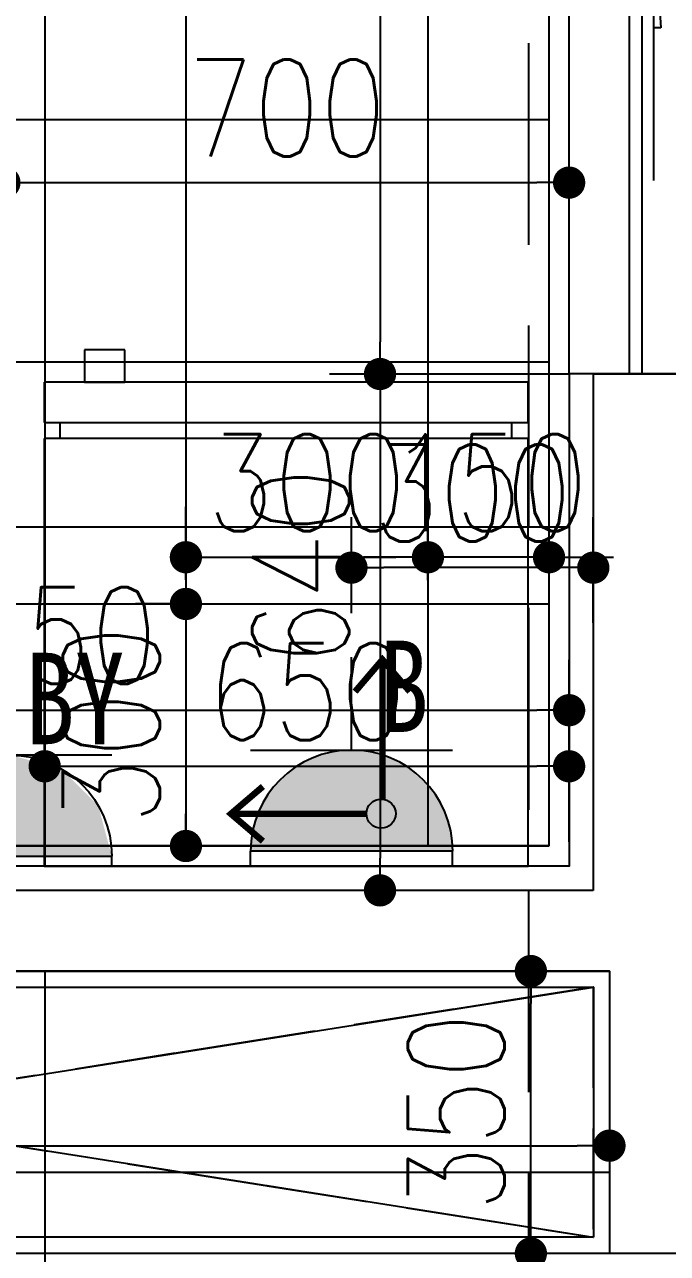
# Model space of a CAD drawing. Header units: inches. Extents: x -2597087 to 134135, y -662679 to 20000.
# Drawn here: x 5345 to 6142, y -12177 to -10654 of the extents above; entities that cross this region are included whole.
import ezdxf
from ezdxf.enums import TextEntityAlignment as Align

# ---------------------------------------------------------------- set-up
doc = ezdxf.new("R2010")
doc.units = ezdxf.units.IN
doc.header["$LTSCALE"] = 100
doc.header["$MEASUREMENT"] = 0
for name, pattern in [('$0$DASH', [0.35, 0.25, -0.1]), ('__DASH', [0.35, 0.25, -0.1]), ('CENTER', [50.8, 31.75, -6.35, 6.35, -6.35]), ('DASH', [0.35, 0.25, -0.1]), ('HIDDENX2', [0.75, 0.5, -0.25])]:
    doc.linetypes.add(name, pattern=pattern)
doc.layers.get('0').update_dxf_attribs({"linetype": 'CONTINUOUS'})
doc.layers.get('Defpoints').update_dxf_attribs({"linetype": 'CONTINUOUS'})
for name, color, linetype in [('-04给水图层', 142, 'CENTER'), ('00-梁虚线', 4, 'DASH'), ('DOOR', 4, 'CONTINUOUS'), ('EQUIP-动力', 3, 'CONTINUOUS'), ('fix', 8, 'CONTINUOUS'), ('floor', 8, 'CONTINUOUS'), ('IDS-FIXT', 4, 'CONTINUOUS'), ('RC', 1, 'CONTINUOUS'), ('RC-dim', 3, 'CONTINUOUS'), ('WALL', 7, 'CONTINUOUS'), ('wall-dim', 3, 'CONTINUOUS'), ('WC', 1, 'CONTINUOUS'), ('家具', 1, 'DASH')]:
    doc.layers.add(name, color=color, linetype=linetype)
doc.styles.add('_TCH_LABEL', font='COMPLEX', dxfattribs={"bigfont": 'GBCBIG'})
doc.styles.get("Standard").update_dxf_attribs({"font": 'txt.shx', "width": 0.8, "bigfont": 'GBCBIG.shx'})
doc.styles.add('宋体', font='', dxfattribs={"width": 0.8})
doc.styles.get('宋体').set_extended_font_data('SimSun')
doc.dimstyles.new('50', dxfattribs={"dimscale": 50, "dimtxt": 2.4, "dimasz": 0.8, "dimexe": 1.25, "dimexo": 0.6, "dimgap": 0.65, "dimtad": 1, "dimdec": 0, "dimdsep": 46, "dimtxsty": 'Standard', "dimblk1": 'DOT', "dimblk2": 'DOT', "dimsah": 1, "dimcen": 2.5, "dimclrd": 3, "dimclre": 3, "dimclrt": 3, "dimadec": 0, "dimazin": 0, "dimtfac": 1, "dimtdec": 0, "dimtix": 1, "dimtmove": 2, "dimatfit": 0, "dimldrblk": 'DOT', "dimfxl": 5, "dimfxlon": 1, "dimarcsym": 0})

# ---------------------------------------------------------------- blocks, each defined once
blk = doc.blocks.new('$DorLib2D$00000131')
at = {"color": 0, "linetype": 'Continuous'}
for p, q in [((0.15, 0.125), (0.23195, 0.19726)), ((0.23195, 0.19726), (0.23195, 0.125)), ((0.35, 0.125), (0.15, 0.125)), ((-0.02399, 0), (0.5, 0)), ((0.5, 0), (0.5, -0.125)), ((0.5, -0.125), (-0.02399, -0.125))]:
    blk.add_line(p, q, dxfattribs=at)
blk = doc.blocks.new('DFG44EWDSDFG')
at = {"layer": 'WALL'}
for p, q in [((6169.9, -11087.5), (6049.9, -11087.5)), ((6049.9, -11087.5), (6049.9, -11727.5)), ((6049.9, -11727.5), (4669.9, -11727.5)), ((6069.9, -11827.5), (4669.9, -11827.5)), ((6069.9, -11827.5), (6069.9, -12177.5)), ((6169.9, -12177.5), (6069.9, -12177.5))]:
    blk.add_line(p, q, dxfattribs=at)
at = {"layer": 'DOOR', "xscale": 1600, "yscale": 120, "zscale": 1600, "rotation": 270}
blk.add_blockref('$DorLib2D$00000131', (6109.9, -10287.5), dxfattribs=at)
blk = doc.blocks.new('单门冰箱')
at = {"layer": 'WC', "linetype": 'HIDDENX2'}
for points in [[(0, 0), (530, 0), (530, 600), (0, 600)], [(550, 0), (600, 0), (600, 600), (550, 600)], [(600, 500), (640, 500), (640, 550), (600, 550)]]:
    blk.add_lwpolyline(points, close=True, dxfattribs=at)
for points in [[(530, 580), (550, 580)], [(530, 20), (550, 20)]]:
    blk.add_lwpolyline(points, dxfattribs=at)
blk = doc.blocks.new('_Dot')
at = {"color": 0, "linetype": 'ByBlock', "lineweight": -2}
blk.add_line((-0.5, 0), (-1, 0), dxfattribs=at)
at = {"color": 0, "linetype": 'ByBlock', "const_width": 0.5}
blk.add_lwpolyline([(-0.25, 0, 1), (0.25, 0, 1)], format="xyb", close=True, dxfattribs=at)
blk = doc.blocks.new('*D419')
at = {"layer": 'Defpoints', "color": 0, "transparency": 16777216}
for p in [(6019.9, -10850.3), (5319.9, -11097.5), (6019.9, -11097.5)]:
    blk.add_point(p, dxfattribs=at)
at = {"layer": 'WC', "color": 3, "lineweight": -2, "transparency": 16777216}
for p, q in [((5319.9, -11067.5), (5319.9, -10787.8)), ((6019.9, -11067.5), (6019.9, -10787.8)), ((5359.9, -10850.3), (5979.9, -10850.3))]:
    blk.add_line(p, q, dxfattribs=at)
at = {"layer": 'WC', "color": 3, "lineweight": -2, "transparency": 16777216, "xscale": 40, "yscale": 40, "zscale": 40, "rotation": 180}
blk.add_blockref('_Dot', (5319.9, -10850.3), dxfattribs=at)
at = {"layer": 'WC', "color": 3, "lineweight": -2, "transparency": 16777216, "xscale": 40, "yscale": 40, "zscale": 40}
blk.add_blockref('_Dot', (6019.9, -10850.3), dxfattribs=at)
at = {"layer": 'WC', "color": 3, "transparency": 16777216, "insert": (5669.9, -10757.8), "char_height": 120, "attachment_point": 5}
blk.add_mtext('700', dxfattribs=at)
blk = doc.blocks.new('*D427')
at = {"layer": 'Defpoints', "color": 0, "transparency": 16777216}
for p in [(5844.9, -11314.6), (5844.9, -11373), (5995, -11373)]:
    blk.add_point(p, dxfattribs=at)
at = {"layer": 'RC-dim', "color": 3, "lineweight": -2, "transparency": 16777216}
for p, q in [((5844.9, -11343), (5844.9, -11252.1)), ((5995, -11343), (5995, -11252.1)), ((5804.9, -11314.6), (5764.9, -11314.6)), ((5995, -11314.6), (5844.9, -11314.6)), ((6035, -11314.6), (6075, -11314.6))]:
    blk.add_line(p, q, dxfattribs=at)
at = {"layer": 'RC-dim', "color": 3, "lineweight": -2, "transparency": 16777216, "xscale": 40, "yscale": 40, "zscale": 40}
blk.add_blockref('_Dot', (5844.9, -11314.6), dxfattribs=at)
at = {"layer": 'RC-dim', "color": 3, "lineweight": -2, "transparency": 16777216, "xscale": 40, "yscale": 40, "zscale": 40, "rotation": 180}
blk.add_blockref('_Dot', (5995, -11314.6), dxfattribs=at)
at = {"layer": 'RC-dim', "color": 3, "transparency": 16777216, "insert": (5920, -11222.1), "char_height": 120, "attachment_point": 5}
blk.add_mtext('150', dxfattribs=at)
blk = doc.blocks.new('pkgds')
blk.add_hatch(color=1).paths.add_polyline_path([(162250.7, -60662.2, 1), (162296, -60662.2, 1)])
at = {"color": 1, "const_width": 10}
for points in [[(162317.9, -60473.2), (162275.5, -60423.6), (162233.1, -60473.2)], [(162275.5, -60639.7), (162275.5, -60423.6)], [(162090.3, -60704.9), (162040.7, -60662.5), (162090.3, -60620.1)], [(162250.7, -60662.5), (162040.7, -60662.5)]]:
    blk.add_lwpolyline(points, dxfattribs=at)
at = {"color": 1}
blk.add_circle((162273.4, -60662.2), 22.6, dxfattribs=at)
blk = doc.blocks.new('DREGFDS34DFDFDFFDDFDF')
at = {"layer": 'EQUIP-动力', "color": 8, "linetype": '__DASH', "ltscale": 10}
for p, q in [((32089.2, -11827.5), (34089.2, -11827.5)), ((34089.2, -11827.5), (34089.2, -12177.5)), ((32109.2, -11847.5), (34069.2, -11847.5)), ((32109.2, -11847.5), (34069.2, -12157.5)), ((34069.2, -11847.5), (32109.2, -12157.5)), ((34069.2, -11847.5), (34069.2, -12157.5)), ((34069.2, -12157.5), (32109.2, -12157.5)), ((34089.2, -12177.5), (32089.2, -12177.5))]:
    blk.add_line(p, q, dxfattribs=at)
for points in [[(33488.3, -11097.5), (33488.3, -11057.5), (33438.3, -11057.5), (33438.3, -11097.5)], [(33988.3, -11147.5), (33988.3, -11097.5), (33388.3, -11097.5), (33388.3, -11147.5)], [(33988.3, -11697.5), (33988.3, -11167.5), (33388.3, -11167.5), (33388.3, -11697.5)]]:
    blk.add_lwpolyline(points, close=True, dxfattribs=at)
for points in [[(33408.3, -11167.5), (33408.3, -11147.5)], [(33968.3, -11167.5), (33968.3, -11147.5)]]:
    blk.add_lwpolyline(points, dxfattribs=at)
blk = doc.blocks.new('*D513')
at = {"layer": 'Defpoints', "color": 0, "transparency": 16777216}
for p in [(5750.1, -11327.5), (5750.1, -11414.1), (6049.9, -11425.8)]:
    blk.add_point(p, dxfattribs=at)
at = {"layer": 'EQUIP-动力', "color": 3, "lineweight": -2, "transparency": 16777216}
for p, q in [((5750.1, -11384.1), (5750.1, -11265)), ((6049.9, -11395.8), (6049.9, -11265)), ((6009.9, -11327.5), (5790.1, -11327.5))]:
    blk.add_line(p, q, dxfattribs=at)
at = {"layer": 'EQUIP-动力', "color": 3, "lineweight": -2, "transparency": 16777216, "xscale": 40, "yscale": 40, "zscale": 40, "rotation": 180}
blk.add_blockref('_Dot', (5750.1, -11327.5), dxfattribs=at)
at = {"layer": 'EQUIP-动力', "color": 3, "lineweight": -2, "transparency": 16777216, "xscale": 40, "yscale": 40, "zscale": 40}
blk.add_blockref('_Dot', (6049.9, -11327.5), dxfattribs=at)
at = {"layer": 'EQUIP-动力', "color": 3, "transparency": 16777216, "insert": (5900, -11235), "char_height": 120, "attachment_point": 5}
blk.add_mtext('300', dxfattribs=at)
blk = doc.blocks.new('safre2cdas')
at = {"linetype": 'ByBlock', "lineweight": -2}
h = blk.add_hatch(color=0, dxfattribs=at)
edge = h.paths.add_edge_path()
edge.add_ellipse((-141.7, 0), major_axis=(-88.6, 88.6), ratio=1, start_angle=135, end_angle=315, ccw=False)
edge.add_line((-141.7, -125.2), (-141.7, 125.2))
at = {"color": 0, "linetype": 'ByBlock', "lineweight": -2}
for p, q in [((-160.3, 125.2), (-141.7, 125.2)), ((-141.7, 125.2), (-141.7, -125.2)), ((-16.4, -125.2), (-16.4, 125.2)), ((-16.4, 0), (98.6, 0)), ((-160.3, -125.2), (-141.7, -125.2))]:
    blk.add_line(p, q, dxfattribs=at)
at = {"color": 0, "linetype": 'ByBlock', "lineweight": -2, "extrusion": (0, 0, -1)}
blk.add_ellipse((-141.7, 0), major_axis=(88.6, 88.6), ratio=1, start_param=-0.785398, end_param=2.356194, dxfattribs=at)
blk = doc.blocks.new('A$C1AF7744E')
at = {"layer": 'EQUIP-动力'}
for p, q in [((0, 127), (78.7, 254.2)), ((0, 127), (0, 254)), ((78.7, 254.2), (139.4, 213.1)), ((-127, 127), (127, 127)), ((127, 0), (-127, 0)), ((-127, -12.7), (-127, 0)), ((127, -12.7), (127, 0))]:
    blk.add_line(p, q, dxfattribs=at)
blk.add_arc((0, 0), 127, 360, 180, dxfattribs=at)
for points in [[(0, 127), (0, 127), (-63.5, 110), (63.5, 110)], [(-63.5, 110), (63.5, 110), (-110, 63.5), (110, 63.5)], [(-110, 63.5), (110, 63.5), (-127, 0), (127, 0)]]:
    blk.add_solid(points, dxfattribs=at)
at = {"layer": 'EQUIP-动力', "style": '_TCH_LABEL', "flags": 9}
blk.add_attdef('A', (0, 254), '', height=0.00508, rotation=180, dxfattribs=at)
blk = doc.blocks.new('A$C1D2B7A69')
at = {"layer": 'EQUIP-动力', "color": 2, "extrusion": (0, 0, -1), "xscale": 0.9842519685039371, "yscale": 0.9842519685039371, "zscale": -0.984251968503937, "rotation": 90}
blk.add_blockref('A$C1AF7744E', (0, 0), dxfattribs=at)
at = {"layer": 'EQUIP-动力', "style": '宋体', "width": 0.8}
blk.add_text('BY', height=113.26, rotation=269.9997, dxfattribs=at).set_placement((195.3, -79.3), align=Align.MIDDLE_CENTER)
blk = doc.blocks.new('h54h5h56j56')
at = {"layer": '-04给水图层', "color": 8, "linetype": '$0$DASH', "ltscale": 5}
for p, q in [((28874.3, 13616.3), (28824.3, 13616.3)), ((28824.3, 13616.3), (28824.3, 13576.3)), ((28874.3, 13576.3), (28874.3, 13616.3)), ((29374.3, 13576.3), (28774.3, 13576.3)), ((28774.3, 13576.3), (28774.3, 13526.3)), ((28824.3, 13576.3), (28874.3, 13576.3)), ((29374.3, 13526.3), (29374.3, 13576.3)), ((28774.3, 13526.3), (29374.3, 13526.3)), ((28794.3, 13506.3), (28794.3, 13526.3)), ((29354.3, 13506.3), (29354.3, 13526.3)), ((29374.3, 13506.3), (28774.3, 13506.3)), ((28774.3, 13506.3), (28774.3, 12976.3)), ((29374.3, 12976.3), (29374.3, 13506.3)), ((28774.3, 12976.3), (29374.3, 12976.3)), ((27475.1, 12846.3), (29475.1, 12846.3)), ((29475.1, 12846.3), (29475.1, 12496.3)), ((27495.1, 12826.3), (29455.1, 12826.3)), ((27495.1, 12826.3), (29455.1, 12516.3)), ((29455.1, 12826.3), (27495.1, 12516.3)), ((29455.1, 12826.3), (29455.1, 12516.3)), ((29455.1, 12516.3), (27495.1, 12516.3)), ((29475.1, 12496.3), (27475.1, 12496.3))]:
    blk.add_line(p, q, dxfattribs=at)
blk = doc.blocks.new('*D611')
at = {"layer": 'Defpoints', "color": 0, "transparency": 16777216}
for p in [(5972.5, -11827.5), (6069.9, -11827.5), (6069.9, -12177.5)]:
    blk.add_point(p, dxfattribs=at)
at = {"layer": 'wall-dim', "color": 3, "lineweight": -2, "transparency": 16777216}
for p, q in [((6039.9, -11827.5), (5910, -11827.5)), ((5972.5, -12137.5), (5972.5, -11867.5)), ((6039.9, -12177.5), (5910, -12177.5))]:
    blk.add_line(p, q, dxfattribs=at)
at = {"layer": 'wall-dim', "color": 3, "lineweight": -2, "transparency": 16777216, "xscale": 40, "yscale": 40, "zscale": 40}
for p, rotation in [((5972.5, -11827.5), 90), ((5972.5, -12177.5), 270)]:
    blk.add_blockref('_Dot', p, dxfattribs=dict(at, rotation=rotation))
at = {"layer": 'wall-dim', "color": 3, "transparency": 16777216, "insert": (5880, -12002.5), "char_height": 120, "attachment_point": 5, "rotation": 90}
blk.add_mtext('350', dxfattribs=at)
blk = doc.blocks.new('*D612')
at = {"layer": 'Defpoints', "color": 0, "transparency": 16777216}
for p in [(4069.9, -11827.5), (6069.9, -11827.5), (6069.9, -12043.9)]:
    blk.add_point(p, dxfattribs=at)
at = {"layer": 'wall-dim', "color": 3, "lineweight": -2, "transparency": 16777216}
for p, q in [((4069.9, -11857.5), (4069.9, -12106.4)), ((6069.9, -11857.5), (6069.9, -12106.4)), ((4109.9, -12043.9), (6029.9, -12043.9))]:
    blk.add_line(p, q, dxfattribs=at)
at = {"layer": 'wall-dim', "color": 3, "lineweight": -2, "transparency": 16777216, "xscale": 40, "yscale": 40, "zscale": 40, "rotation": 180}
blk.add_blockref('_Dot', (4069.9, -12043.9), dxfattribs=at)
at = {"layer": 'wall-dim', "color": 3, "lineweight": -2, "transparency": 16777216, "xscale": 40, "yscale": 40, "zscale": 40}
blk.add_blockref('_Dot', (6069.9, -12043.9), dxfattribs=at)
at = {"layer": 'wall-dim', "color": 3, "transparency": 16777216, "insert": (5069.9, -11951.4), "char_height": 120, "attachment_point": 5}
blk.add_mtext('2000', dxfattribs=at)
blk = doc.blocks.new('*D635')
at = {"layer": 'Defpoints', "color": 0, "transparency": 16777216}
for p in [(6019.9, -11504.2), (4669.9, -11627.5), (6019.9, -11697.5)]:
    blk.add_point(p, dxfattribs=at)
at = {"layer": 'wall-dim', "color": 3, "lineweight": -2, "transparency": 16777216}
for p, q in [((4669.9, -11597.5), (4669.9, -11441.7)), ((6019.9, -11667.5), (6019.9, -11441.7)), ((4709.9, -11504.2), (5979.9, -11504.2))]:
    blk.add_line(p, q, dxfattribs=at)
at = {"layer": 'wall-dim', "color": 3, "lineweight": -2, "transparency": 16777216, "xscale": 40, "yscale": 40, "zscale": 40, "rotation": 180}
blk.add_blockref('_Dot', (4669.9, -11504.2), dxfattribs=at)
at = {"layer": 'wall-dim', "color": 3, "lineweight": -2, "transparency": 16777216, "xscale": 40, "yscale": 40, "zscale": 40}
blk.add_blockref('_Dot', (6019.9, -11504.2), dxfattribs=at)
at = {"layer": 'wall-dim', "color": 3, "transparency": 16777216, "insert": (5344.9, -11411.7), "char_height": 120, "attachment_point": 5}
blk.add_mtext('1350', dxfattribs=at)
blk = doc.blocks.new('*D637')
at = {"layer": 'Defpoints', "color": 0, "transparency": 16777216}
for p in [(6049.9, -11087.5), (5785.5, -11727.5), (6049.9, -11727.5)]:
    blk.add_point(p, dxfattribs=at)
at = {"layer": 'wall-dim', "color": 3, "lineweight": -2, "transparency": 16777216}
for p, q in [((6019.9, -11087.5), (5723, -11087.5)), ((5785.5, -11127.5), (5785.5, -11687.5)), ((6019.9, -11727.5), (5723, -11727.5))]:
    blk.add_line(p, q, dxfattribs=at)
at = {"layer": 'wall-dim', "color": 3, "lineweight": -2, "transparency": 16777216, "xscale": 40, "yscale": 40, "zscale": 40}
for p, rotation in [((5785.5, -11087.5), 90), ((5785.5, -11727.5), 270)]:
    blk.add_blockref('_Dot', p, dxfattribs=dict(at, rotation=rotation))
at = {"layer": 'wall-dim', "color": 3, "transparency": 16777216, "insert": (5687.2, -11326.7), "char_height": 120, "attachment_point": 5, "rotation": 90}
blk.add_mtext('640', dxfattribs=at)
blk = doc.blocks.new('*D645')
at = {"layer": 'Defpoints', "color": 0, "transparency": 16777216}
for p in [(6049.9, -9487.5), (5785.5, -11087.5), (6049.9, -11087.5)]:
    blk.add_point(p, dxfattribs=at)
at = {"layer": 'wall-dim', "color": 3, "lineweight": -2, "transparency": 16777216}
for p, q in [((6019.9, -9487.5), (5723, -9487.5)), ((5785.5, -9527.5), (5785.5, -11047.5)), ((6019.9, -11087.5), (5723, -11087.5))]:
    blk.add_line(p, q, dxfattribs=at)
at = {"layer": 'wall-dim', "color": 3, "lineweight": -2, "transparency": 16777216, "xscale": 40, "yscale": 40, "zscale": 40}
for p, rotation in [((5785.5, -9487.5), 90), ((5785.5, -11087.5), 270)]:
    blk.add_blockref('_Dot', p, dxfattribs=dict(at, rotation=rotation))
at = {"layer": 'wall-dim', "color": 3, "transparency": 16777216, "insert": (5693, -10287.5), "char_height": 120, "attachment_point": 5, "rotation": 90}
blk.add_mtext('1600', dxfattribs=at)
blk = doc.blocks.new('GTDEHD')
at = {"layer": '00-梁虚线', "color": 8, "ltscale": 10}
blk.add_line((102410.8, -21881.4), (102410.8, -17581.4), dxfattribs=at)
blk = doc.blocks.new('*D1080')
at = {"layer": 'Defpoints', "color": 0, "transparency": 16777216}
for p in [(6019.9, -11573.7), (5369.9, -11577.9), (6019.9, -11577.9)]:
    blk.add_point(p, dxfattribs=at)
at = {"layer": 'floor', "color": 3, "lineweight": -2, "transparency": 16777216}
for p, q in [((5369.9, -11573.7), (5369.9, -11511.2)), ((6019.9, -11573.7), (6019.9, -11511.2)), ((5409.9, -11573.7), (5979.9, -11573.7))]:
    blk.add_line(p, q, dxfattribs=at)
at = {"layer": 'floor', "color": 3, "lineweight": -2, "transparency": 16777216, "xscale": 40, "yscale": 40, "zscale": 40, "rotation": 180}
blk.add_blockref('_Dot', (5369.9, -11573.7), dxfattribs=at)
at = {"layer": 'floor', "color": 3, "lineweight": -2, "transparency": 16777216, "xscale": 40, "yscale": 40, "zscale": 40}
blk.add_blockref('_Dot', (6019.9, -11573.7), dxfattribs=at)
at = {"layer": 'floor', "color": 3, "transparency": 16777216, "insert": (5694.9, -11481.2), "char_height": 120, "attachment_point": 5}
blk.add_mtext('650', dxfattribs=at)
blk = doc.blocks.new('*D1092')
at = {"layer": 'Defpoints', "color": 0, "transparency": 16777216}
for p in [(5844.9, -11314.6), (5544.9, -11372.5), (5844.9, -11372.5)]:
    blk.add_point(p, dxfattribs=at)
at = {"layer": 'RC-dim', "color": 3, "lineweight": -2, "transparency": 16777216}
for p, q in [((5544.9, -11342.5), (5544.9, -11252.1)), ((5844.9, -11342.5), (5844.9, -11252.1)), ((5584.9, -11314.6), (5804.9, -11314.6))]:
    blk.add_line(p, q, dxfattribs=at)
at = {"layer": 'RC-dim', "color": 3, "lineweight": -2, "transparency": 16777216, "xscale": 40, "yscale": 40, "zscale": 40, "rotation": 180}
blk.add_blockref('_Dot', (5544.9, -11314.6), dxfattribs=at)
at = {"layer": 'RC-dim', "color": 3, "lineweight": -2, "transparency": 16777216, "xscale": 40, "yscale": 40, "zscale": 40}
blk.add_blockref('_Dot', (5844.9, -11314.6), dxfattribs=at)
at = {"layer": 'RC-dim', "color": 3, "transparency": 16777216, "insert": (5694.9, -11222.1), "char_height": 120, "attachment_point": 5}
blk.add_mtext('300', dxfattribs=at)
blk = doc.blocks.new('*D1093')
at = {"layer": 'Defpoints', "color": 0, "transparency": 16777216}
for p in [(5544.9, -11372.5), (5544.9, -11672.5), (5544.9, -11672.5)]:
    blk.add_point(p, dxfattribs=at)
at = {"layer": 'RC-dim', "color": 3, "lineweight": -2, "transparency": 16777216}
for p, q in [((5544.9, -11372.5), (5482.4, -11372.5)), ((5544.9, -11412.5), (5544.9, -11632.5)), ((5544.9, -11672.5), (5482.4, -11672.5))]:
    blk.add_line(p, q, dxfattribs=at)
at = {"layer": 'RC-dim', "color": 3, "lineweight": -2, "transparency": 16777216, "xscale": 40, "yscale": 40, "zscale": 40}
for p, rotation in [((5544.9, -11372.5), 90), ((5544.9, -11672.5), 270)]:
    blk.add_blockref('_Dot', p, dxfattribs=dict(at, rotation=rotation))
at = {"layer": 'RC-dim', "color": 3, "transparency": 16777216, "insert": (5452.4, -11522.5), "char_height": 120, "attachment_point": 5, "rotation": 90}
blk.add_mtext('300', dxfattribs=at)

msp = doc.modelspace()

# ---------------------------------------------------------------- hatches: boundary and pattern name
at = {"layer": 'floor'}
h = msp.add_hatch(dxfattribs=at)
h.set_pattern_fill('_USER', color=256, scale=800, double=1, pattern_type=0)
h.set_pattern_definition([(0, (11769.9, -12077.45), (0, 800), []), (90, (11769.9, -12077.45), (-800, 5e-14), [])])
h.paths.add_polyline_path([(6166.951, -9077.452), (9666.951, -9077.452), (9669.915, -12177.452), (11469.915, -12177.452), (11469.915, -12077.452), (12369.915, -12077.452), (12369.915, -12177.452), (12719.915, -12177.452), (12719.915, -12077.452), (13619.915, -12077.452), (13619.915, -12177.452), (13669.915, -12177.452), (13669.915, -13277.452), (13619.915, -13277.452), (13619.915, -13377.452), (12719.915, -13377.452), (12719.915, -13277.452), (10769.915, -13277.452), (10769.915, -13377.452), (9869.915, -13377.452), (9869.915, -13277.452), (9669.915, -13277.452), (9672.879, -16677.452), (6172.879, -16677.452), (6169.915, -13381.348), (4069.915, -13377.452), (4069.915, -11827.452), (6069.915, -11827.452), (6069.915, -12177.452), (6169.915, -12177.452), (6169.915, -11087.452), (6019.915, -11087.452), (6019.915, -11697.452), (4699.915, -11697.452), (4699.915, -11597.452), (4549.915, -11597.452), (4549.915, -11147.452), (4099.915, -11147.452), (4099.915, -9107.452), (6019.915, -9107.452), (6019.915, -9487.452), (6168.433, -9487.452)])
h.paths.add_polyline_path([(4219.915, -12327.452), (6169.915, -12327.452), (6169.915, -13227.452), (4219.915, -13227.452)], flags=16)
at = {"layer": 'RC'}
h = msp.add_hatch(dxfattribs=at)
h.set_pattern_fill('_USER', color=8, scale=300, angle=90, style=0, double=1, pattern_type=0)
h.set_pattern_definition([(90, (5844.92, -11672.45), (-300, 2e-14), []), (180, (5844.92, -11672.45), (-4e-14, -300), [])])
h.paths.add_polyline_path([(5994.915, -9132.452), (5994.915, -11672.452), (4724.915, -11672.452), (4724.915, -11572.452), (4574.915, -11572.452), (4574.915, -11122.452), (4124.915, -11122.452), (4124.915, -9132.452)])

# ---------------------------------------------------------------- linework, layer by layer
at = {"layer": 'fix'}
msp.add_lwpolyline([(6049.915, -11087.452), (6019.915, -11087.452), (6019.915, -11697.452), (4699.915, -11697.452), (4699.915, -11597.452), (4549.915, -11597.452), (4549.915, -11147.452), (4099.915, -11147.452), (4099.915, -9107.452), (4699.915, -9107.452)], dxfattribs=at)
at = {"layer": 'RC', "color": 8}
for points in [[(5994.915, -9132.452), (5994.915, -11672.452), (4724.915, -11672.452), (4724.915, -11572.452), (4574.915, -11572.452), (4574.915, -11122.452), (4124.915, -11122.452), (4124.915, -9132.452)], [(6069.915, -12177.452), (4069.915, -12177.452), (4069.915, -11827.452), (6069.915, -11827.452)], [(6049.915, -12157.452), (4089.915, -12157.452), (4089.915, -11847.452), (6049.915, -11847.452)]]:
    msp.add_lwpolyline(points, close=True, dxfattribs=at)
at = {"layer": 'RC'}
msp.add_lwpolyline([(6019.915, -9487.452), (6169.915, -9487.452), (6169.915, -11087.452), (6019.915, -11087.452)], close=True, dxfattribs=at)
at = {"layer": 'RC', "color": 8}
for points in [[(4089.915, -12157.452), (6049.915, -11847.452)], [(4089.915, -11847.452), (6049.915, -12157.452)]]:
    msp.add_lwpolyline(points, dxfattribs=at)
at = {"layer": '家具', "color": 2, "linetype": 'DASH', "ltscale": 5}
msp.add_lwpolyline([(6069.915, -12177.452), (4069.915, -12177.452), (4069.915, -11827.452), (6069.915, -11827.452)], close=True, dxfattribs=at)
at = {"layer": '家具', "color": 8, "linetype": '$0$DASH', "ltscale": 5}
msp.add_lwpolyline([(6049.915, -12157.452), (4089.915, -12157.452), (4089.915, -11847.452), (6049.915, -11847.452)], close=True, dxfattribs=at)
for points in [[(4089.915, -11847.452), (6049.915, -12157.452)], [(6049.915, -11847.452), (4089.915, -12157.452)]]:
    msp.add_lwpolyline(points, dxfattribs=at)

# ---------------------------------------------------------------- block references
at = {"layer": '-04给水图层'}
msp.add_blockref('h54h5h56j56', (-23405.213, -24673.725), dxfattribs=at)
msp.add_blockref('DFG44EWDSDFG', (0, 0))
at = {"layer": '00-梁虚线'}
msp.add_blockref('GTDEHD', (-96440.852, 8503.907), dxfattribs=at)
at = {"layer": 'EQUIP-动力', "color": 2}
msp.add_blockref('DREGFDS34DFDFDFFDDFDF', (-28019.272, 0), dxfattribs=at)
at = {"layer": 'EQUIP-动力', "color": 2, "rotation": 90}
msp.add_blockref('A$C1D2B7A69', (5327.941, -11684.951), dxfattribs=at)
at = {"layer": 'EQUIP-动力', "xscale": -1, "rotation": 270}
msp.add_blockref('safre2cdas', (5750.327, -11537.18), dxfattribs=at)
at = {"layer": 'IDS-FIXT', "linetype": 'HIDDENX2', "rotation": 90}
msp.add_blockref('单门冰箱', (5969.077, -11697.452), dxfattribs=at)
at = {"layer": 'RC', "color": 1, "xscale": 0.7999999998137355, "yscale": 0.7999999998137355, "zscale": 0.7999999998137355}
msp.add_blockref('pkgds', (-124031.897, 36897.357), dxfattribs=at)

# ---------------------------------------------------------------- texts
at = {"layer": 'EQUIP-动力', "style": '宋体', "width": 0.8}
msp.add_text('B', height=113.256, rotation=359.999749, dxfattribs=at).set_placement((5815.172, -11474.588), align=Align.MIDDLE_CENTER)

# ---------------------------------------------------------------- dimensions: what is measured, and where the dimension line sits
at = {"layer": 'EQUIP-动力', "color": 1}
dim = msp.add_linear_dim(base=(5750.143, -11327.519), p1=(6049.915, -11425.789), p2=(5750.143, -11414.077), dimstyle='50', override={"dimarcsym": 2}, dxfattribs=at)
dim.commit()
dim.dimension.update_dxf_attribs({"geometry": '*D513', "text_midpoint": (5900.029, -11235.019)})
at = {"layer": 'floor'}
dim = msp.add_linear_dim(base=(6019.915, -11573.671), p1=(5369.915, -11577.916), p2=(6019.915, -11577.916), dimstyle='50', override={"dimfxl": 250, "dimfxlon": 1}, dxfattribs=at)
dim.commit()
dim.dimension.update_dxf_attribs({"geometry": '*D1080', "text_midpoint": (5694.915, -11481.171)})
at = {"layer": 'RC-dim'}
dim = msp.add_linear_dim(base=(5844.915, -11314.554), p1=(5544.915, -11372.452), p2=(5844.915, -11372.452), dimstyle='50', override={"dimfxl": 1.25, "dimarcsym": 2}, dxfattribs=at)
dim.commit()
dim.dimension.update_dxf_attribs({"geometry": '*D1092', "text_midpoint": (5694.915, -11222.054)})
dim = msp.add_linear_dim(base=(5844.915, -11314.554), p1=(5995.003, -11372.978), p2=(5844.915, -11372.978), dimstyle='50', dxfattribs=at)
dim.commit()
dim.dimension.update_dxf_attribs({"geometry": '*D427', "text_midpoint": (5919.959, -11222.054)})
dim = msp.add_linear_dim(base=(5544.915, -11672.452), p1=(5544.915, -11372.452), p2=(5544.915, -11672.452), angle=90, dimstyle='50', override={"dimfxl": 1.25, "dimarcsym": 2}, dxfattribs=at)
dim.commit()
dim.dimension.update_dxf_attribs({"geometry": '*D1093', "text_midpoint": (5452.415, -11522.452)})
at = {"layer": 'wall-dim'}
for base, p1, p2, picture, middle in [((5785.464, -11087.452), (6049.915, -9487.452), (6049.915, -11087.452), '*D645', (5692.964, -10287.452)), ((5972.528, -11827.452), (6069.915, -12177.452), (6069.915, -11827.452), '*D611', (5880.028, -12002.452))]:
    dim = msp.add_linear_dim(base=base, p1=p1, p2=p2, angle=90, dimstyle='50', override={"dimarcsym": 2}, dxfattribs=at)
    dim.commit()
    dim.dimension.update_dxf_attribs({"geometry": picture, "text_midpoint": middle})
dim = msp.add_linear_dim(base=(5785.464, -11727.452), p1=(6049.915, -11087.452), p2=(6049.915, -11727.452), angle=90, dimstyle='50', override={"dimarcsym": 2}, dxfattribs=at)
dim.commit()
dim.dimension.update_dxf_attribs({"geometry": '*D637', "text_midpoint": (5687.172, -11326.669), "dimtype": 160})
for base, p1, p2, picture, middle in [((6019.915, -11504.176), (4669.915, -11627.452), (6019.915, -11697.452), '*D635', (5344.915, -11411.676)), ((6069.915, -12043.95), (4069.915, -11827.452), (6069.915, -11827.452), '*D612', (5069.915, -11951.45))]:
    dim = msp.add_linear_dim(base=base, p1=p1, p2=p2, dimstyle='50', override={"dimarcsym": 2}, dxfattribs=at)
    dim.commit()
    dim.dimension.update_dxf_attribs({"geometry": picture, "text_midpoint": middle})
at = {"layer": 'WC'}
dim = msp.add_linear_dim(base=(6019.915, -10850.316), p1=(5319.915, -11097.452), p2=(6019.915, -11097.452), dimstyle='50', dxfattribs=at)
dim.commit()
dim.dimension.update_dxf_attribs({"geometry": '*D419', "text_midpoint": (5669.915, -10757.816)})

doc.saveas('drawing.dxf')
